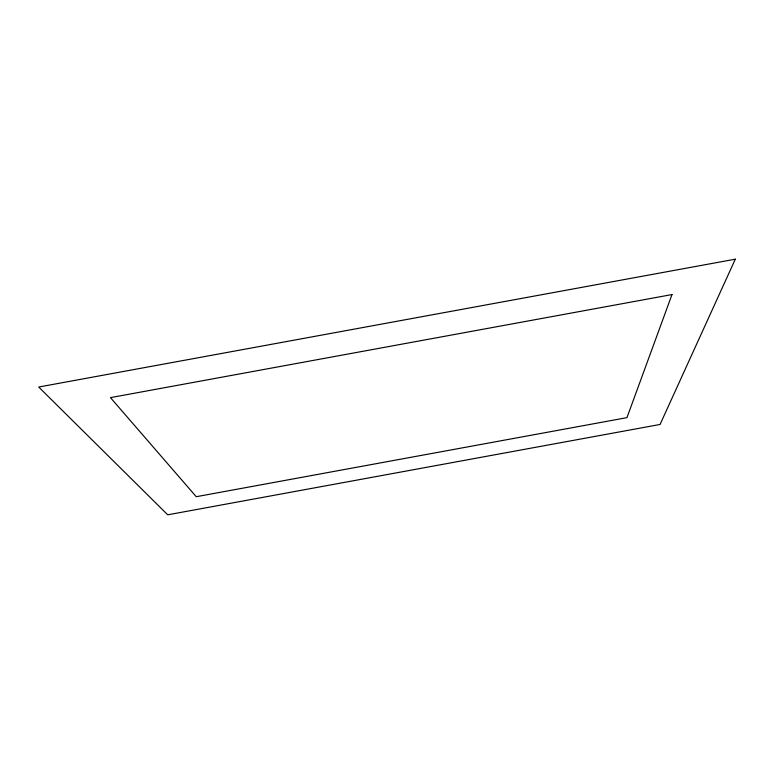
<?xml version="1.0" encoding="UTF-8"?>
<svg xmlns="http://www.w3.org/2000/svg" width="774" height="774" viewBox="0 0 774 774"><rect width="100%" height="100%" fill="white"/><g stroke="black" fill="none" stroke-linecap="round" stroke-linejoin="round"><path stroke-width="1.16" d="M671.996 294.565L626.959 417.65L196.248 496.705L110.45 397.633L671.996 294.565M735.3 259.184L660.067 424.462L167.726 514.816L38.7 387.029L735.3 259.184"/></g></svg>
